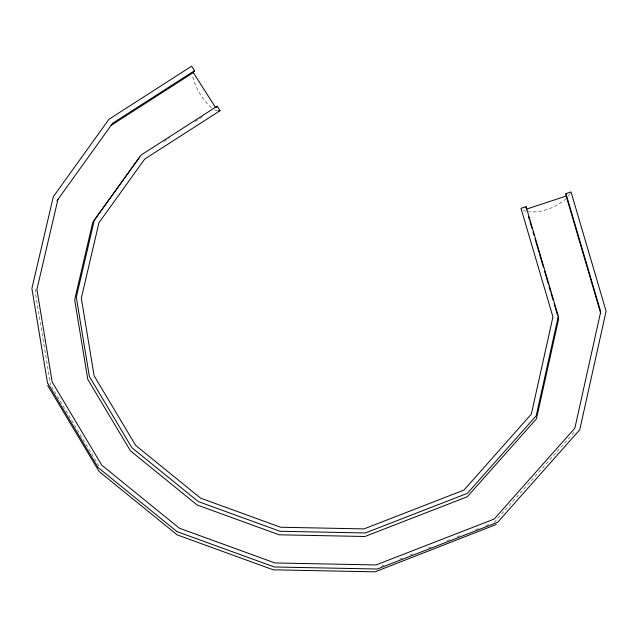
<?xml version="1.0" encoding="UTF-8"?>
<svg xmlns="http://www.w3.org/2000/svg" width="638" height="638" viewBox="0 0 638 638"><rect width="100%" height="100%" fill="white"/><g stroke="black" fill="none" stroke-linecap="round" stroke-linejoin="round"><path stroke-width="0.48" stroke-dasharray="3.19 2.39" d="M35.943 289.15L35.265 292.037L50.593 384.953M570.133 193.553L568.083 196.496M494.179 522.402L575.077 431.224M566.345 198.482C556.057 207.39 542.061 213.108 528.336 211.744M163.982 141.469L169.852 137.704M194.981 121.563L203.362 116.188M381.101 566.321L384.81 564.877M399.635 559.119L402.418 558.043M409.835 555.164L412.611 554.079M428.369 547.962L431.152 546.878M446.911 540.761L449.686 539.684M457.103 536.797L459.886 535.721M475.645 529.604L478.428 528.519M485.837 525.64L488.62 524.564M214.679 109.903L217.606 110.9M523.288 210.261L526.637 211.521M211.409 107.766C201.616 99.185 195.188 87.111 192.142 74.55M51.614 386.66L99.368 466.697"/><path stroke-width="0.96" d="M57.946 199.327L36.908 289.445L52.188 382.05L101.809 465.214L179.39 528.216L274.93 562.955L375.989 564.949L494.251 519.021L574.862 428.154L600.709 311.743L565.954 193.609L571.018 191.942L606.1 311.169L579.767 429.733L497.664 522.283L377.337 569.016L274.284 566.983L176.989 531.606L97.989 467.447L47.459 382.76L31.9 288.456L53.321 196.687L108.97 119.266L191.671 66.169L194.542 70.682L193.298 72.612L111.203 125.319M216.338 107.471L217.167 106.187L220.046 110.701L144.69 159.085L98.938 222.75L81.321 298.217L94.113 375.766L135.663 445.404L200.627 498.166L280.64 527.251L364.003 528.902L463.978 490.072L531.334 414.15L552.931 316.887L520.999 208.371L526.071 206.704L558.322 316.304L536.239 415.729L467.391 493.334L365.359 532.961L279.994 531.279L198.235 501.556L131.843 447.637L89.384 376.476L76.305 297.228L94.312 220.11L141.07 155.05L217.167 106.187M56.957 200.803L112.591 123.301L194.542 70.682M139.69 157.068L92.741 222.391L74.67 299.812L87.789 379.379L130.423 450.827L197.078 504.961L279.165 534.803L364.904 536.494L467.327 496.723L536.454 418.799L558.625 318.968L558.059 317.062M496.228 524.492L375.08 571.831L273.311 569.83L177.157 534.867L99.073 471.45L47.698 385.496M565.954 193.609L566.193 196.065L526.318 209.168L526.071 206.704M218.419 110.829L220.046 110.701M193.298 72.612L215.405 107.288M566.193 196.065L600.733 313.457M528.559 216.8L529.404 219.671M529.971 221.577L531.933 228.26M533.057 232.08L533.902 234.944M535.027 238.764L538.958 252.13M539.517 254.044L543.456 267.41M544.573 271.23L548.513 284.596M549.071 286.502L550.474 291.279M551.041 293.185L553.002 299.876M554.127 303.688L557.5 315.148"/></g></svg>
